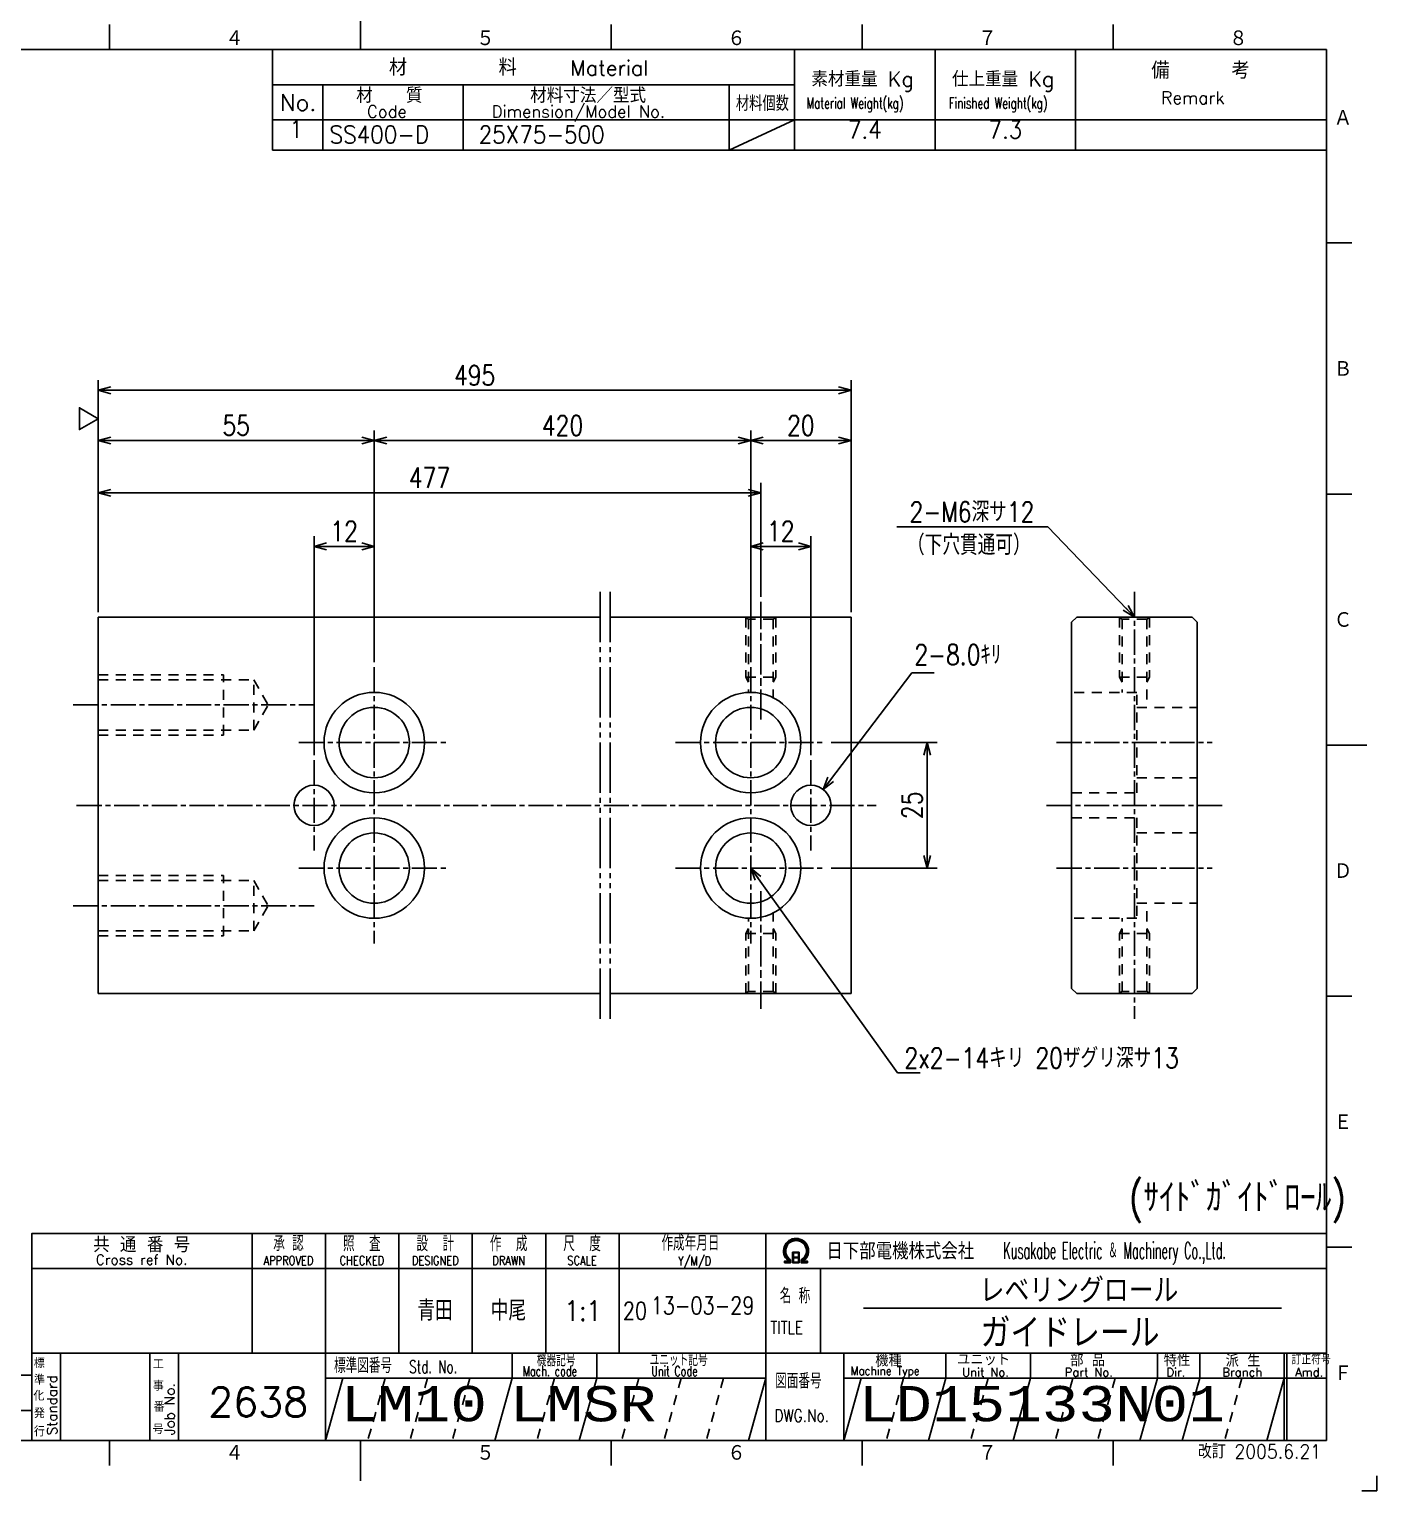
# Model space of a CAD drawing. Extents: x 0 to 420, y 0 to 594.
# Drawn here: x 151.5 to 420, y 0 to 291.1 of the extents above; entities that cross this region are included whole.
import ezdxf
from ezdxf.enums import TextEntityAlignment as Align

# ---------------------------------------------------------------- set-up
doc = ezdxf.new("R2010")
doc.units = 0
for name, pattern in [('AM_ISO08W050x2', [9, 6, -0.75, 1.5, -0.75]), ('GEN3A', [3.5, 2, -1.5]), ('GEN4A', [15, 10, -1, 1, -1, 1, -1]), ('GEN7A', [7.5, 5, -0.75, 1, -0.75]), ('HIDDEN2', [3.5, 2, -1.5])]:
    doc.linetypes.add(name, pattern=pattern)
doc.layers.get('0').update_dxf_attribs({"linetype": 'CONTINUOUS'})
doc.layers.get('DEFPOINTS').update_dxf_attribs({"linetype": 'CONTINUOUS'})
for name, color, linetype in [('2', 5, 'CONTINUOUS'), ('3A', 6, 'GEN3A'), ('4', 3, 'CONTINUOUS'), ('4A', 3, 'GEN4A'), ('5', 3, 'CONTINUOUS'), ('6', 52, 'CONTINUOUS'), ('7A', 4, 'GEN7A'), ('8', 1, 'CONTINUOUS'), ('9', 3, 'HIDDEN2'), ('RAHM2', 1, 'CONTINUOUS'), ('RAHM3', 52, 'CONTINUOUS')]:
    doc.layers.add(name, color=color, linetype=linetype)
doc.layers.add('AM_5', color=92, linetype='CONTINUOUS', lineweight=25)
doc.styles.add('DIMENSION', font='monotxt.shx', dxfattribs={"bigfont": 'bigfont.shx'})
doc.styles.get("Standard").update_dxf_attribs({"font": 'romans.shx', "width": 0.8, "bigfont": 'extfont.shx'})
doc.dimstyles.new('GEN-ISO', dxfattribs={"dimtxt": 4, "dimasz": 2.5, "dimexe": 2, "dimexo": 1, "dimgap": 1, "dimtad": 3, "dimdec": 3, "dimrnd": 0.001, "dimdsep": 46, "dimtxsty": 'Standard', "dimblk": 'OPEN30', "dimcen": 0, "dimclrt": 52, "dimadec": 0, "dimazin": 0, "dimtp": 0.1, "dimtm": 0.1, "dimtfac": 0.6, "dimtdec": 3, "dimtmove": 0, "dimatfit": 3, "dimldrblk": 'OPEN30', "dimfxl": 1, "dimarcsym": 0})
doc.dimstyles.new('GEN-ISO$0', dxfattribs={"dimtxt": 4, "dimasz": 2.5, "dimexe": 2, "dimexo": 1, "dimgap": 1, "dimtad": 3, "dimdec": 3, "dimrnd": 0.001, "dimdsep": 46, "dimtxsty": 'Standard', "dimblk": 'OPEN30', "dimcen": 0, "dimclrt": 52, "dimadec": 0, "dimazin": 0, "dimtp": 0.1, "dimtm": 0.1, "dimtfac": 0.6, "dimtdec": 3, "dimtmove": 0, "dimatfit": 3, "dimldrblk": 'OPEN30', "dimfxl": 1, "dimarcsym": 0})

# ---------------------------------------------------------------- blocks, each defined once
blk = doc.blocks.new('1A3ﾌﾞﾋﾝ')
at = {"layer": 'RAHM2', "color": 5, "linetype": 'Continuous'}
for p, q in [((217.5, 295), (217.5, 287)), ((167.5, 292), (167.5, 287)), ((267.5, 292), (267.5, 287)), ((317.5, 292), (317.5, 287)), ((367.5, 292), (367.5, 287)), ((410, 287), (25, 287)), ((410, 10), (410, 287)), ((410, 248.5), (415, 248.5)), ((410, 198.5), (415, 198.5)), ((410, 148.5), (418, 148.5)), ((410, 98.5), (415, 98.5)), ((410, 48.5), (415, 48.5)), ((25, 10), (410, 10)), ((217.5, 2), (217.5, 10)), ((267.5, 5), (267.5, 10)), ((317.5, 5), (317.5, 10)), ((367.5, 5), (367.5, 10)), ((420, 3), (420, 0)), ((420, 0), (417, 0))]:
    blk.add_line(p, q, dxfattribs=at)
at = {"layer": 'RAHM2', "color": 7, "linetype": 'Continuous'}
for p, q in [((200, 267), (200, 287)), ((304, 287), (304, 267)), ((332, 267), (332, 287)), ((360, 287), (360, 267)), ((200, 280), (304, 280)), ((210, 267), (210, 280)), ((238, 280), (238, 267)), ((291, 280), (291, 267)), ((200, 273), (410, 273)), ((304, 273), (291, 267)), ((200, 267), (410, 267)), ((195.93, 51.26), (195.93, 27.42)), ((210.55, 51.26), (210.55, 10)), ((225.18, 51.26), (225.18, 27.42)), ((239.8, 51.26), (239.8, 27.42)), ((254.43, 51.26), (254.43, 27.42)), ((269.05, 51.26), (269.05, 27.42)), ((298.3, 51.26), (298.3, 10)), ((152.05, 44.26), (410, 44.26)), ((269.05, 44.26), (269.05, 27.42)), ((298.3, 44.26), (298.3, 44.26)), ((309.17, 44.26), (309.17, 27.42)), ((152.05, 27.42), (410, 27.42)), ((157.77, 27.42), (157.77, 10)), ((175.59, 27.42), (175.59, 10)), ((181.3, 27.42), (181.3, 10)), ((247.73, 27.42), (247.73, 22.42)), ((264.59, 27.42), (264.59, 22.42)), ((313.83, 27.42), (313.83, 10)), ((334.15, 27.42), (334.15, 22.42)), ((351, 27.42), (351, 22.42)), ((376.29, 27.42), (376.29, 22.42)), ((384.72, 27.42), (384.72, 22.42)), ((401.57, 10), (401.57, 27.42)), ((402.07, 10), (402.07, 27.42)), ((100, 23), (152.05, 23)), ((210.55, 22.42), (298.3, 22.42)), ((313.83, 22.42), (410, 22.42)), ((100, 16), (152.05, 16)), ((167.5, 5), (167.5, 10))]:
    blk.add_line(p, q, dxfattribs=at)
at = {"layer": 'RAHM2', "color": 3, "linetype": 'Continuous'}
for p, q in [((317.73, 36.35), (401.03, 36.35)), ((214.02, 22.42), (210.55, 10)), ((247.73, 22.42), (244.26, 10)), ((264.59, 22.42), (261.12, 10)), ((298.3, 22.42), (294.83, 10)), ((334.15, 22.42), (330.68, 10)), ((351, 22.42), (347.54, 10)), ((376.29, 22.42), (372.82, 10)), ((384.72, 22.42), (381.25, 10))]:
    blk.add_line(p, q, dxfattribs=at)
at = {"layer": 'RAHM2', "color": 3, "linetype": 'GEN3A'}
for p, q in [((222.44, 22.42), (218.98, 10)), ((230.87, 22.42), (227.41, 10)), ((239.3, 22.42), (235.84, 10)), ((256.16, 22.42), (252.69, 10)), ((273.01, 22.42), (269.55, 10)), ((281.44, 22.42), (277.98, 10)), ((289.87, 22.42), (286.41, 10)), ((325.72, 22.42), (322.25, 10)), ((342.57, 22.42), (339.11, 10)), ((359.43, 22.42), (355.97, 10)), ((367.86, 22.42), (364.39, 10)), ((393.14, 22.42), (389.68, 10))]:
    blk.add_line(p, q, dxfattribs=at)
at = {"layer": 'RAHM2', "color": 5, "linetype": 'Continuous'}
blk.add_lwpolyline([(410, 51.26), (152.05, 51.26), (152.05, 10)], dxfattribs=at)
at = {"layer": 'RAHM2', "color": 7, "linetype": 'Continuous'}
for points in [[(303.62, 47.51), (303.62, 45.4), (304.92, 45.4), (304.92, 47.51), (303.62, 47.51)], [(303.77, 47.36), (303.77, 46.53), (304.77, 46.53), (304.77, 47.36), (303.77, 47.36)], [(302.02, 45.4), (303.22, 45.4), (303.22, 46.01)], [(302.02, 45.58), (302.97, 45.58), (302.97, 45.91)], [(302.72, 45.82), (302.72, 45.75), (302.02, 45.75), (302.02, 45.4)], [(304.77, 46.38), (304.77, 45.55), (303.77, 45.55), (303.77, 46.38), (304.77, 46.38)], [(305.32, 45.98), (305.32, 45.4), (306.58, 45.4), (306.58, 45.75), (305.85, 45.75), (305.85, 45.8)], [(305.57, 45.87), (305.57, 45.58), (306.58, 45.58)]]:
    blk.add_lwpolyline(points, dxfattribs=at)
at = {"layer": 'RAHM2', "color": 3, "linetype": 'Continuous'}
for points in [[(317.29, 22.42), (313.83, 10)], [(401.57, 22.42), (401.57, 22.42), (398.11, 10)]]:
    blk.add_lwpolyline(points, dxfattribs=at)
at = {"layer": 'RAHM2', "color": 7, "linetype": 'Continuous'}
for radius, start, end in [(2.5, 308.2706, 230.8952), (2.28, 303.9949, 234.4013), (2.06, 299.8294, 238.4756)]:
    blk.add_arc((304.3, 47.76), radius, start, end, dxfattribs=at)
at = {"layer": '4', "width": 0.9}
blk.add_text('改訂 2005.6.21', height=2.8, dxfattribs=at).set_placement((408.91, 6.44), align=Align.RIGHT)
at = {"layer": 'RAHM2', "color": 5, "linetype": 'Continuous'}
for s, p in [('４', (190.6, 287.58)), ('５', (240.6, 287.58)), ('６', (290.6, 287.58)), ('７', (340.6, 287.58)), ('８', (390.6, 287.58)), ('Ａ', (411.44, 271.74)), ('Ｂ', (411.44, 221.74)), ('Ｃ', (411.44, 171.74)), ('Ｄ', (411.44, 121.74)), ('Ｅ', (411.44, 71.74)), ('Ｆ', (411.44, 21.74)), ('４', (190.6, 5.87)), ('５', (240.6, 5.87)), ('６', (290.6, 5.87)), ('７', (340.6, 5.87))]:
    blk.add_text(s, height=3.31, dxfattribs=at).set_placement(p)
at = {"layer": 'RAHM2', "color": 7, "linetype": 'Continuous'}
for s, height, p in [('材\u3000\u3000\u3000\u3000\u3000料', 3.311, (223.18, 281.82)), ('Material', 3, (259.34, 281.82)), ('素材重量 Kg', 3, (307.35, 279.63)), ('仕上重量 Kg', 3, (335.35, 279.63)), ('備     考', 3.311, (375.08, 281.21)), ('材\u3000\u3000質', 3, (216.68, 276.39)), ('材料寸法／型式', 3, (251.33, 276.39)), ('No.', 3.311, (201.5, 274.82)), ('Remark', 2.5, (377.03, 276.16)), ('Code', 2.4, (218.82, 273.45)), ('Dimension/Model No.', 2.4, (243.65, 273.45)), ('標', 2, (152.44, 24.43)), ('機種', 2.4, (320.08, 24.76)), ('ユニット', 2.4, (336.39, 24.96)), ('部 品', 2.4, (358.93, 24.79)), ('特性', 2.4, (377.55, 24.78)), ('派 生', 2.4, (389.89, 24.72)), ('準', 2, (152.47, 21.11)), ('工', 2, (176.15, 24.24)), ('Unit No.', 1.7, (337.39, 22.76)), ('Part No.', 1.7, (357.81, 22.76)), ('Dir.', 1.7, (378.09, 22.76)), ('Branch', 1.7, (389.24, 22.76)), ('Amd.', 1.7, (403.74, 22.76)), ('事', 2, (176.17, 19.92)), ('化', 2, (152.37, 17.95)), ('番', 2, (176.31, 15.76)), ('発', 2, (152.46, 14.47)), ('行', 2, (152.46, 10.82)), ('号', 2, (176.11, 11.28))]:
    blk.add_text(s, height=height, dxfattribs=at).set_placement(p)
for s, height, width, p in [('材料個数', 3, 0.8, (292.32, 274.79)), ('Material Weight(kg)', 2.2, 0.68, (306.37, 275.25)), ('Finished Weight(kg)', 2.2, 0.68, (334.74, 275.25)), ('作成年月日', 3, 0.7, (277.49, 47.82)), ('Kusakabe Electric ＆ Machinery Co.,Ltd.', 3.3108, 0.5, (345.56, 46.19)), ('Y/M/D', 1.8, 0.8, (280.79, 44.87)), ('名 称', 3, 0.7, (301.06, 37.33)), ('20', 3.5, 0.8, (269.81, 34.08)), ('TITLE', 2.5, 0.8, (299.18, 31.25)), ('標準図番号', 3, 0.7, (212.26, 23.44)), ('機器記号', 2.5, 0.7, (252.65, 24.77)), ('ユニット記号', 2.5, 0.7, (275.14, 24.85)), ('訂正符号', 2, 0.7, (403.01, 25.16)), ('Std. No.', 2.5, 0.7, (227.23, 23.44)), ('Mach. code', 2, 0.7, (249.86, 22.83)), ('Unit Code', 2, 0.7, (275.45, 22.83)), ('図面番号', 3, 0.7, (300.15, 20.37)), ('Machine Type', 1.7, 0.9, (315.15, 23.05))]:
    blk.add_text(s, height=height, dxfattribs=dict(at, width=width)).set_placement(p)
for s, height, p in [('共 通 番 号', 3, (173.93, 49.14)), ('Cross ref No.', 2, (173.93, 46.01))]:
    blk.add_text(s, height=height, dxfattribs=at).set_placement(p, align=Align.MIDDLE)
for s, height, width, p in [('承 認', 3, 0.7, (203.18, 49.35)), ('照  査', 3, 0.7, (217.8, 49.35)), ('設  計', 3, 0.7, (232.43, 49.35)), ('作  成', 3, 0.7, (247.05, 49.35)), ('尺  度', 3, 0.7, (261.67, 49.35)), ('APPROVED', 1.8, 0.8, (203.18, 45.85)), ('CHECKED', 1.8, 0.8, (217.8, 45.85)), ('DESIGNED', 1.8, 0.8, (232.43, 45.85)), ('DRAWN', 1.8, 0.8, (247.05, 45.85)), ('SCALE', 1.8, 0.8, (261.67, 45.85)), ('DWG.No.', 2.5, 0.8, (305.41, 14.96))]:
    blk.add_text(s, height=height, dxfattribs=dict(at, width=width)).set_placement(p, align=Align.MIDDLE)
at = {"layer": 'RAHM2', "color": 7, "linetype": 'Continuous', "width": 0.844147}
blk.add_text('日下部電機株式会社', height=3.311, dxfattribs=at).set_placement((310.35, 46.06), (339.79, 46.06), align=Align.FIT)
at = {"layer": 'RAHM2', "color": 7, "linetype": 'Continuous'}
for s, p in [('Standard', (157.07, 11.05)), ('Job No.', (180.5, 11.05))]:
    blk.add_text(s, height=2, rotation=90, dxfattribs=at).set_placement(p)
at = {"layer": 'RAHM2', "color": 5, "linetype": 'Continuous', "width": 0.7}
for tag, p in [('HEADER3', (35, 274.01)), ('HEADER4', (54.75, 274)), ('HEADER15', (74.49, 274)), ('HEADER16', (94.43, 274))]:
    blk.add_attdef(tag, text='', height=6, dxfattribs=at).set_placement(p, align=Align.MIDDLE)
at = {"layer": 'RAHM2', "color": 7, "linetype": 'Continuous'}
blk.add_attdef('HEADER5', text='', height=2.5, dxfattribs=at).set_placement((63.69, 267.1), align=Align.BOTTOM_RIGHT)
for tag, height, width, p in [('HEADER25', 3.2, 0.63, (46.91, 40.38)), ('HEADER23', 3.33, 0.8, (71.4, 40.2)), ('HEADER24', 3.5, 0.8, (92.57, 40.22)), ('HEADER1', 5, 0.9, (359.12, 40.15)), ('HEADER7', 5, 0.8, (174.38, 35.8)), ('GEN-TITLE-SCA', 4, 0.85, (261.79, 35.85)), ('HEADER22', 3.2, 0.63, (46.91, 33.38)), ('HEADER21', 3.5, 0.8, (92.57, 33.22)), ('HEADER20', 3.33, 0.8, (71.4, 33.2)), ('HEADER2', 6, 0.9, (358.89, 31.68)), ('HEADER19', 3.2, 0.63, (46.91, 26.38)), ('HEADER17', 3.33, 0.8, (71.4, 26.2)), ('HEADER18', 3.5, 0.8, (92.57, 26.22)), ('HEADER11', 3.2, 0.63, (46.91, 19.38)), ('HEADER9', 3.33, 0.8, (71.4, 19.2)), ('HEADER10', 3.5, 0.8, (92.57, 19.22)), ('HEADER14', 3.31, 0.8, (126.54, 12.82))]:
    blk.add_attdef(tag, text='', height=height, dxfattribs=dict(at, width=width)).set_placement(p, align=Align.MIDDLE)
for tag, p in [('HEADER27', (232.45, 36.09)), ('HEADER26', (247.07, 36.09))]:
    blk.add_attdef(tag, text='', height=4, dxfattribs=at).set_placement(p, align=Align.MIDDLE)
at = {"layer": 'RAHM2', "color": 7, "linetype": 'Continuous', "width": 0.8}
blk.add_attdef('GEN-TITLE-DAT', text='', height=3.5, dxfattribs=at).set_placement((275.35, 34.1), align=Align.BOTTOM_LEFT)
at = {"layer": 'RAHM2', "color": 5, "linetype": 'Continuous'}
blk.add_attdef('HEADER6', text='', height=5.8, dxfattribs=at).set_placement((207.09, 13.03), align=Align.BOTTOM_RIGHT)
at = {"layer": 'RAHM2', "color": 5, "linetype": 'Continuous', "style": 'DIMENSION', "width": 1.2}
for tag, p in [('HEADER13', (213.56, 11.75)), ('HEADER12', (247.26, 11.72)), ('GEN-TITLE-DWG', (316.79, 11.74))]:
    blk.add_attdef(tag, text='', height=7.02, dxfattribs=at).set_placement(p, align=Align.BOTTOM_LEFT)
at = {"layer": 'RAHM2', "color": 5, "linetype": 'Continuous', "style": 'DIMENSION'}
blk.add_attdef('HEADER8', text='', height=7.02, dxfattribs=at).set_placement((408.58, 11.71), align=Align.BOTTOM_RIGHT)
blk = doc.blocks.new('STDBUHIN')
at = {"color": 7}
for p, q in [((0, 0), (0, -6)), ((10, 0), (10, -6)), ((38, 0), (38, -6)), ((91, 0), (91, -6)), ((104, 0), (104, -6)), ((132, 0), (132, -6)), ((160, 0), (160, -6)), ((0, -6), (210, -6))]:
    blk.add_line(p, q, dxfattribs=at)
at = {"layer": 'RAHM3', "color": 7, "width": 0.9}
for tag, p in [('1GENST', (4.710911, -4.609434)), ('4GENST', (96.434633, -4.658422)), ('5GENST', (118, -4.729)), ('6GENST', (146, -4.729))]:
    blk.add_attdef(tag, text='', height=3.5, dxfattribs=at).set_placement(p, align=Align.BOTTOM_CENTER)
at = {"layer": 'RAHM3', "color": 7}
for tag, p, width in [('2GENST', (11.373533, -4.658422), 0.8), ('3GENST', (41.070972, -4.658422), 0.8), ('7GENST', (162.759538, -4.671383), 0.9)]:
    blk.add_attdef(tag, p, '', height=3.5, dxfattribs=dict(at, width=width))
blk = doc.blocks.new('_Open30')
at = {"color": 0, "linetype": 'ByBlock', "lineweight": -2}
for p, q in [((-1, 0.27), (0, 0)), ((0, 0), (-1, -0.27)), ((0, 0), (-1, 0))]:
    blk.add_line(p, q, dxfattribs=at)
blk = doc.blocks.new('*D15')
at = {"layer": '5', "color": 0, "lineweight": -2, "transparency": 16777216}
for p, q in [((165.27, 175), (165.27, 211.15)), ((220.27, 165), (220.27, 211.15)), ((217.77, 209.15), (167.77, 209.15))]:
    blk.add_line(p, q, dxfattribs=at)
at = {"layer": 'DEFPOINTS', "color": 0, "transparency": 16777216}
for p in [(165.27, 209.15), (165.27, 174), (220.27, 164)]:
    blk.add_point(p, dxfattribs=at)
at = {"layer": '5', "color": 0, "lineweight": -2, "transparency": 16777216, "xscale": 2.5, "yscale": 2.5, "zscale": 2.5, "rotation": 180}
blk.add_blockref('_Open30', (165.27, 209.15), dxfattribs=at)
at = {"layer": '5', "color": 0, "lineweight": -2, "transparency": 16777216, "xscale": 2.5, "yscale": 2.5, "zscale": 2.5}
blk.add_blockref('_Open30', (220.27, 209.15), dxfattribs=at)
at = {"layer": '5', "color": 52, "transparency": 16777216, "insert": (192.77, 212.15), "char_height": 4, "attachment_point": 5}
blk.add_mtext('55', dxfattribs=at)
blk = doc.blocks.new('*D16')
at = {"layer": '5', "color": 0, "lineweight": -2, "transparency": 16777216}
for p, q in [((208.27, 146.5), (208.27, 190.08)), ((220.27, 165), (220.27, 190.08)), ((210.77, 188.08), (217.77, 188.08))]:
    blk.add_line(p, q, dxfattribs=at)
at = {"layer": 'DEFPOINTS', "color": 0, "transparency": 16777216}
for p in [(220.27, 188.08), (220.27, 164), (208.27, 145.5)]:
    blk.add_point(p, dxfattribs=at)
at = {"layer": '5', "color": 0, "lineweight": -2, "transparency": 16777216, "xscale": 2.5, "yscale": 2.5, "zscale": 2.5, "rotation": 180}
blk.add_blockref('_Open30', (208.27, 188.08), dxfattribs=at)
at = {"layer": '5', "color": 0, "lineweight": -2, "transparency": 16777216, "xscale": 2.5, "yscale": 2.5, "zscale": 2.5}
blk.add_blockref('_Open30', (220.27, 188.08), dxfattribs=at)
at = {"layer": '5', "color": 52, "transparency": 16777216, "insert": (214.27, 191.08), "char_height": 4, "attachment_point": 5}
blk.add_mtext('12', dxfattribs=at)
blk = doc.blocks.new('*D17')
at = {"layer": '5', "color": 0, "lineweight": -2, "transparency": 16777216}
for p, q in [((220.27, 165), (220.27, 211.15)), ((295.27, 165), (295.27, 211.15)), ((222.77, 209.15), (292.77, 209.15))]:
    blk.add_line(p, q, dxfattribs=at)
at = {"layer": 'DEFPOINTS', "color": 0, "transparency": 16777216}
for p in [(295.27, 209.15), (220.27, 164), (295.27, 164)]:
    blk.add_point(p, dxfattribs=at)
at = {"layer": '5', "color": 0, "lineweight": -2, "transparency": 16777216, "xscale": 2.5, "yscale": 2.5, "zscale": 2.5, "rotation": 180}
blk.add_blockref('_Open30', (220.27, 209.15), dxfattribs=at)
at = {"layer": '5', "color": 0, "lineweight": -2, "transparency": 16777216, "xscale": 2.5, "yscale": 2.5, "zscale": 2.5}
blk.add_blockref('_Open30', (295.27, 209.15), dxfattribs=at)
at = {"layer": '5', "color": 52, "transparency": 16777216, "insert": (257.77, 212.15), "char_height": 4, "attachment_point": 5}
blk.add_mtext('420', dxfattribs=at)
blk = doc.blocks.new('*D18')
at = {"layer": '5', "color": 0, "lineweight": -2, "transparency": 16777216}
for p, q in [((295.27, 165), (295.27, 211.15)), ((315.27, 175), (315.27, 211.15)), ((297.77, 209.15), (312.77, 209.15))]:
    blk.add_line(p, q, dxfattribs=at)
at = {"layer": 'DEFPOINTS', "color": 0, "transparency": 16777216}
for p in [(315.27, 209.15), (315.27, 174), (295.27, 164)]:
    blk.add_point(p, dxfattribs=at)
at = {"layer": '5', "color": 0, "lineweight": -2, "transparency": 16777216, "xscale": 2.5, "yscale": 2.5, "zscale": 2.5, "rotation": 180}
blk.add_blockref('_Open30', (295.27, 209.15), dxfattribs=at)
at = {"layer": '5', "color": 0, "lineweight": -2, "transparency": 16777216, "xscale": 2.5, "yscale": 2.5, "zscale": 2.5}
blk.add_blockref('_Open30', (315.27, 209.15), dxfattribs=at)
at = {"layer": '5', "color": 52, "transparency": 16777216, "insert": (305.27, 212.15), "char_height": 4, "attachment_point": 5}
blk.add_mtext('20', dxfattribs=at)
blk = doc.blocks.new('*D19')
at = {"layer": '5', "color": 0, "lineweight": -2, "transparency": 16777216}
for p, q in [((295.27, 165), (295.27, 190.08)), ((307.27, 146.5), (307.27, 190.08)), ((297.77, 188.08), (304.77, 188.08))]:
    blk.add_line(p, q, dxfattribs=at)
at = {"layer": 'DEFPOINTS', "color": 0, "transparency": 16777216}
for p in [(307.27, 188.08), (295.27, 164), (307.27, 145.5)]:
    blk.add_point(p, dxfattribs=at)
at = {"layer": '5', "color": 0, "lineweight": -2, "transparency": 16777216, "xscale": 2.5, "yscale": 2.5, "zscale": 2.5, "rotation": 180}
blk.add_blockref('_Open30', (295.27, 188.08), dxfattribs=at)
at = {"layer": '5', "color": 0, "lineweight": -2, "transparency": 16777216, "xscale": 2.5, "yscale": 2.5, "zscale": 2.5}
blk.add_blockref('_Open30', (307.27, 188.08), dxfattribs=at)
at = {"layer": '5', "color": 52, "transparency": 16777216, "insert": (301.27, 191.08), "char_height": 4, "attachment_point": 5}
blk.add_mtext('12', dxfattribs=at)
blk = doc.blocks.new('*D20')
at = {"layer": '5', "color": 0, "lineweight": -2, "transparency": 16777216}
for p, q in [((165.27, 175), (165.27, 221.15)), ((312.77, 219.15), (167.77, 219.15)), ((315.27, 175), (315.27, 221.15))]:
    blk.add_line(p, q, dxfattribs=at)
at = {"layer": 'DEFPOINTS', "color": 0, "transparency": 16777216}
for p in [(165.27, 219.15), (165.27, 174), (315.27, 174)]:
    blk.add_point(p, dxfattribs=at)
at = {"layer": '5', "color": 0, "lineweight": -2, "transparency": 16777216, "xscale": 2.5, "yscale": 2.5, "zscale": 2.5, "rotation": 180}
blk.add_blockref('_Open30', (165.27, 219.15), dxfattribs=at)
at = {"layer": '5', "color": 0, "lineweight": -2, "transparency": 16777216, "xscale": 2.5, "yscale": 2.5, "zscale": 2.5}
blk.add_blockref('_Open30', (315.27, 219.15), dxfattribs=at)
at = {"layer": '5', "color": 52, "transparency": 16777216, "insert": (240.27, 222.15), "char_height": 4, "attachment_point": 5}
blk.add_mtext('495', dxfattribs=at)
blk = doc.blocks.new('*D21')
at = {"layer": '5', "color": 0, "lineweight": -2, "transparency": 16777216}
for p, q in [((311.27, 149), (332.41, 149)), ((330.41, 126.5), (330.41, 146.5)), ((311.27, 124), (332.41, 124))]:
    blk.add_line(p, q, dxfattribs=at)
at = {"layer": 'DEFPOINTS', "color": 0, "transparency": 16777216}
for p in [(310.27, 149), (330.41, 149), (310.27, 124)]:
    blk.add_point(p, dxfattribs=at)
at = {"layer": '5', "color": 0, "lineweight": -2, "transparency": 16777216, "xscale": 2.5, "yscale": 2.5, "zscale": 2.5}
for p, rotation in [((330.41, 149), 90), ((330.41, 124), 270)]:
    blk.add_blockref('_Open30', p, dxfattribs=dict(at, rotation=rotation))
at = {"layer": '5', "color": 52, "transparency": 16777216, "insert": (327.41, 136.5), "char_height": 4, "attachment_point": 5, "rotation": 90}
blk.add_mtext('25', dxfattribs=at)
blk = doc.blocks.new('*D23')
at = {"layer": 'AM_5', "color": 0, "lineweight": -2, "transparency": 16777216}
for p, q in [((165.27, 175), (165.27, 200.75)), ((167.77, 198.75), (294.77, 198.75)), ((297.27, 178), (297.27, 200.75))]:
    blk.add_line(p, q, dxfattribs=at)
at = {"layer": 'DEFPOINTS', "color": 0, "transparency": 16777216}
for p in [(297.27, 198.75), (297.27, 177), (165.27, 174)]:
    blk.add_point(p, dxfattribs=at)
at = {"layer": 'AM_5', "color": 0, "lineweight": -2, "transparency": 16777216, "xscale": 2.5, "yscale": 2.5, "zscale": 2.5, "rotation": 180}
blk.add_blockref('_Open30', (165.27, 198.75), dxfattribs=at)
at = {"layer": 'AM_5', "color": 0, "lineweight": -2, "transparency": 16777216, "xscale": 2.5, "yscale": 2.5, "zscale": 2.5}
blk.add_blockref('_Open30', (297.27, 198.75), dxfattribs=at)
at = {"layer": 'AM_5', "color": 52, "transparency": 16777216, "insert": (231.27, 201.75), "char_height": 4, "attachment_point": 5}
blk.add_mtext('477', dxfattribs=at)

msp = doc.modelspace()

# ---------------------------------------------------------------- linework, layer by layer
at = {"layer": '2'}
for p, q in [((165.2653, 174.0013), (165.2653, 99.0013)), ((265.2653, 174.0013), (165.2653, 174.0013)), ((315.2653, 174.0013), (267.2653, 174.0013)), ((315.2653, 99.0013), (315.2653, 174.0013)), ((360.2093, 174.0013), (359.2093, 173.0013)), ((359.2093, 173.0013), (359.2093, 100.0013)), ((383.2093, 174.0013), (360.2093, 174.0013)), ((383.2093, 174.0013), (384.2093, 173.0013)), ((384.2093, 100.0013), (384.2093, 173.0013)), ((165.2653, 99.0013), (265.2653, 99.0013)), ((267.2653, 99.0013), (315.2653, 99.0013)), ((359.2093, 100.0013), (360.2093, 99.0013)), ((360.2093, 99.0013), (359.2093, 100.0013)), ((360.2093, 99.0013), (383.2093, 99.0013)), ((383.2093, 99.0013), (360.2093, 99.0013)), ((383.2093, 99.0013), (384.2093, 100.0013))]:
    msp.add_line(p, q, dxfattribs=at)
for centre, radius in [((220.2653, 149.0013), 10), ((295.2653, 149.0013), 10), ((220.2653, 149.0013), 7), ((295.2653, 149.0013), 7), ((208.2653, 136.5013), 4), ((307.2653, 136.5013), 4), ((220.2653, 124.0013), 10), ((295.2653, 124.0013), 10), ((220.2653, 124.0013), 7), ((295.2653, 124.0013), 7)]:
    msp.add_circle(centre, radius, dxfattribs=at)
at = {"layer": '3A'}
for p, q in [((294.8066, 173.6022), (294.1153, 174.0013)), ((294.2653, 173.9147), (294.2653, 162.0013)), ((294.8066, 173.6022), (294.8066, 158.9908)), ((299.7241, 173.6022), (294.8066, 173.6022)), ((299.7241, 173.6022), (300.4153, 174.0013)), ((299.7241, 173.6022), (299.7241, 158.0013)), ((300.2653, 173.9147), (300.2653, 162.0013)), ((369.2506, 173.6022), (368.5593, 174.0013)), ((368.7093, 173.9147), (368.7093, 162.0013)), ((369.2506, 173.6022), (369.2506, 158.9908)), ((374.168, 173.6022), (369.2506, 173.6022)), ((374.168, 173.6022), (374.8593, 174.0013)), ((374.168, 173.6022), (374.168, 156.1026)), ((374.7093, 173.9147), (374.7093, 162.0013)), ((294.2653, 162.0013), (294.8066, 161.0013)), ((294.2653, 162.0013), (300.2653, 162.0013)), ((300.2653, 162.0013), (299.7241, 161.0013)), ((368.7093, 162.0013), (369.2506, 161.0013)), ((368.7093, 162.0013), (374.7093, 162.0013)), ((374.7093, 162.0013), (374.168, 161.0013)), ((299.6242, 158.0013), (299.7241, 158.0013)), ((299.6783, 157.9749), (299.7241, 158.0013)), ((372.2093, 159.0013), (359.2093, 159.0013)), ((372.2093, 139.0013), (372.2093, 159.0013)), ((372.2093, 156.0013), (384.2093, 156.0013)), ((372.2093, 142.0013), (384.2093, 142.0013)), ((359.2093, 139.0013), (372.2093, 139.0013)), ((359.2093, 134.0013), (372.2093, 134.0013)), ((372.2093, 134.0013), (372.2093, 114.0013)), ((372.2093, 131.0013), (384.2093, 131.0013)), ((372.2093, 117.0013), (384.2093, 117.0013)), ((374.168, 99.4004), (374.168, 116.9001)), ((294.8066, 99.4004), (294.8066, 114.0118)), ((299.6242, 115.0013), (299.7241, 115.0013)), ((299.6783, 115.0277), (299.7241, 115.0013)), ((299.7241, 99.4004), (299.7241, 115.0013)), ((372.2093, 114.0013), (359.2093, 114.0013)), ((369.2506, 99.4004), (369.2506, 114.0118)), ((294.2653, 111.0013), (294.8066, 112.0013)), ((294.2653, 99.0879), (294.2653, 111.0013)), ((294.2653, 111.0013), (300.2653, 111.0013)), ((300.2653, 111.0013), (299.7241, 112.0013)), ((300.2653, 99.0879), (300.2653, 111.0013)), ((368.7093, 111.0013), (369.2506, 112.0013)), ((368.7093, 99.0879), (368.7093, 111.0013)), ((368.7093, 111.0013), (374.7093, 111.0013)), ((374.7093, 111.0013), (374.168, 112.0013)), ((374.7093, 99.0879), (374.7093, 111.0013)), ((294.8066, 99.4004), (294.1153, 99.0013)), ((299.7241, 99.4004), (294.8066, 99.4004)), ((299.7241, 99.4004), (300.4153, 99.0013)), ((369.2506, 99.4004), (368.5593, 99.0013)), ((374.168, 99.4004), (369.2506, 99.4004)), ((374.168, 99.4004), (374.8593, 99.0013))]:
    msp.add_line(p, q, dxfattribs=at)
at = {"layer": '4A'}
for p, q in [((265.2653, 179.0013), (265.2653, 94.0013)), ((267.2653, 179.0013), (267.2653, 94.0013))]:
    msp.add_line(p, q, dxfattribs=at)
at = {"layer": '7A'}
for p, q in [((371.7093, 179.0013), (371.7093, 94.0013)), ((220.2653, 164.0013), (220.2653, 109.0013)), ((295.2653, 164.0013), (295.2653, 109.0013)), ((160.2653, 156.5013), (208.2653, 156.5013)), ((205.2653, 149.0013), (235.2653, 149.0013)), ((280.2653, 149.0013), (310.2653, 149.0013)), ((356.2093, 149.0013), (387.2093, 149.0013)), ((208.2653, 145.5013), (208.2653, 127.5013)), ((307.2653, 145.5013), (307.2653, 127.5013)), ((160.979, 136.5013), (320.2653, 136.5013)), ((354.2093, 136.5013), (389.2093, 136.5013)), ((205.2653, 124.0013), (235.2653, 124.0013)), ((280.2653, 124.0013), (310.2653, 124.0013)), ((356.2093, 124.0013), (387.2093, 124.0013)), ((160.2653, 116.5013), (208.2653, 116.5013))]:
    msp.add_line(p, q, dxfattribs=at)
at = {"layer": '7A', "linetype": 'AM_ISO08W050x2'}
for p, q in [((297.2653, 153.5818), (297.2653, 177.0013)), ((297.2653, 119.4209), (297.2653, 96.0013))]:
    msp.add_line(p, q, dxfattribs=at)
at = {"layer": '8'}
msp.add_lwpolyline([(165.2653, 213.501), (161.5153, 211.336), (161.5153, 215.666), (165.2653, 213.501)], close=True, dxfattribs=at)
at = {"layer": '9'}
for p, q in [((165.2653, 162.5013), (190.2653, 162.5013)), ((165.2653, 161.5013), (196.2653, 161.5013)), ((190.2653, 150.5013), (190.2653, 162.5013)), ((196.2653, 151.5013), (196.2653, 161.5013)), ((196.2653, 161.5013), (199.1521, 156.5013)), ((196.2653, 151.5013), (199.1521, 156.5013)), ((165.2653, 151.5013), (196.2653, 151.5013)), ((165.2653, 150.5013), (190.2653, 150.5013)), ((165.2653, 122.5013), (190.2653, 122.5013)), ((190.2653, 110.5013), (190.2653, 122.5013)), ((165.2653, 121.5013), (196.2653, 121.5013)), ((196.2653, 111.5013), (196.2653, 121.5013)), ((196.2653, 121.5013), (199.1521, 116.5013)), ((196.2653, 111.5013), (199.1521, 116.5013)), ((165.2653, 111.5013), (196.2653, 111.5013)), ((165.2653, 110.5013), (190.2653, 110.5013))]:
    msp.add_line(p, q, dxfattribs=at)

# ---------------------------------------------------------------- block references
at = {"layer": '2'}
ref = msp.add_blockref('1A3ﾌﾞﾋﾝ', (0, 0), dxfattribs=at)
ref.add_attrib('GEN-TITLE-DWG', 'LD15133N01', dxfattribs={"layer": 'RAHM2', "color": 5, "linetype": 'Continuous', "height": 7.023, "style": 'DIMENSION', "width": 1.2}).set_placement((316.79, 11.7355), align=Align.BOTTOM_LEFT)
ref.add_attrib('GEN-TITLE-DAT', '13-03-29', dxfattribs={"layer": 'RAHM2', "color": 7, "linetype": 'Continuous', "height": 3.5, "width": 0.8}).set_placement((275.3535, 34.1023), align=Align.BOTTOM_LEFT)
ref.add_attrib('GEN-TITLE-SCA', '1:1', dxfattribs={"layer": 'RAHM2', "color": 7, "linetype": 'Continuous', "height": 4, "width": 0.85}).set_placement((261.7913, 35.8503), align=Align.MIDDLE)
ref.add_attrib('HEADER1', ' レベリングロール', dxfattribs={"layer": 'RAHM2', "color": 7, "linetype": 'Continuous', "height": 5, "width": 0.9}).set_placement((359.1225, 40.1474), align=Align.MIDDLE)
ref.add_attrib('HEADER2', 'ガイドレール', dxfattribs={"layer": 'RAHM2', "color": 7, "linetype": 'Continuous', "height": 6, "width": 0.9}).set_placement((358.8944, 31.6784), align=Align.MIDDLE)
ref.add_attrib('HEADER6', '2638', dxfattribs={"layer": 'RAHM2', "color": 5, "linetype": 'Continuous', "height": 5.8}).set_placement((207.0884, 13.0258), align=Align.BOTTOM_RIGHT)
ref.add_attrib('HEADER12', 'LMSR', dxfattribs={"layer": 'RAHM2', "color": 5, "linetype": 'Continuous', "height": 7.023, "style": 'DIMENSION', "width": 1.2}).set_placement((247.2582, 11.7195), align=Align.BOTTOM_LEFT)
ref.add_attrib('HEADER13', 'LM10', dxfattribs={"layer": 'RAHM2', "color": 5, "linetype": 'Continuous', "height": 7.023, "style": 'DIMENSION', "width": 1.2}).set_placement((213.5558, 11.7452), align=Align.BOTTOM_LEFT)
at = {"layer": 'RAHM2'}
ref = msp.add_blockref('STDBUHIN', (200, 273), dxfattribs=at)
ref.add_attrib('1GENST', '1', dxfattribs={"layer": 'RAHM3', "color": 7, "height": 3.5, "width": 0.9}).set_placement((204.711, 268.3906), align=Align.BOTTOM_CENTER)
ref.add_attrib('2GENST', 'SS400-D', (211.3736, 268.3416), dxfattribs={"layer": 'RAHM3', "color": 7, "height": 3.5, "width": 0.9})
ref.add_attrib('3GENST', '25X75-500', (241.071, 268.3416), dxfattribs={"layer": 'RAHM3', "color": 7, "height": 3.5, "width": 0.9})
ref.add_attrib('5GENST', '7.4', dxfattribs={"layer": 'RAHM3', "color": 7, "height": 3.5, "width": 0.9}).set_placement((318, 268.271), align=Align.BOTTOM_CENTER)
ref.add_attrib('6GENST', '7.3', dxfattribs={"layer": 'RAHM3', "color": 7, "height": 3.5, "width": 0.9}).set_placement((346, 268.271), align=Align.BOTTOM_CENTER)

# ---------------------------------------------------------------- texts
at = {"layer": '5', "color": 52, "char_height": 4}
for s, insert, attachment_point in [('2-M6深サ12', (326.9189, 194.9463), 4), ('（下穴貫通可）', (326.4098, 188.3289), 4), ('2-8.0ｷﾘ', (345.1998, 166.5004), 6), ('2x2-14キリ 20ザグリ深サ13', (325.8864, 86.1846), 4), ('青田', (228.8627, 35.8814), 4), ('中尾', (243.4871, 35.8814), 4)]:
    msp.add_mtext(s, dxfattribs=dict(at, insert=insert, attachment_point=attachment_point))
at = {"layer": '6', "width": 0.8}
msp.add_text('(ｻｲﾄﾞｶﾞｲﾄﾞﾛｰﾙ)', height=6, dxfattribs=at).set_placement((370.6276, 55.3713))

# ---------------------------------------------------------------- dimensions: what is measured, and where the dimension line sits
at = {"layer": '5'}
for base, p1, p2, text, picture, middle in [((165.2653, 219.1532), (315.2653, 174.0013), (165.2653, 174.0013), '495', '*D20', (240.2653, 222.1532)), ((295.2653, 209.1532), (220.2653, 164.0013), (295.2653, 164.0013), '420', '*D17', (257.7653, 212.1532))]:
    dim = msp.add_linear_dim(base=base, p1=p1, p2=p2, text=text, dimstyle='GEN-ISO', dxfattribs=at)
    dim.commit()
    dim.dimension.update_dxf_attribs({"geometry": picture, "text_midpoint": middle})
for base, p1, p2, picture, middle in [((165.2653, 209.1532), (220.2653, 164.0013), (165.2653, 174.0013), '*D15', (192.7653, 212.1532)), ((315.2653, 209.1532), (295.2653, 164.0013), (315.2653, 174.0013), '*D18', (305.2653, 212.1532)), ((220.2653, 188.0772), (208.2653, 145.5013), (220.2653, 164.0013), '*D16', (214.2653, 191.0772)), ((307.2653, 188.0772), (295.2653, 164.0013), (307.2653, 145.5013), '*D19', (301.2653, 191.0772))]:
    dim = msp.add_linear_dim(base=base, p1=p1, p2=p2, dimstyle='GEN-ISO', dxfattribs=at)
    dim.commit()
    dim.dimension.update_dxf_attribs({"geometry": picture, "text_midpoint": middle})
dim = msp.add_linear_dim(base=(330.4077, 149.0013), p1=(310.2653, 124.0013), p2=(310.2653, 149.0013), angle=90, dimstyle='GEN-ISO', dxfattribs=at)
dim.commit()
dim.dimension.update_dxf_attribs({"geometry": '*D21', "text_midpoint": (327.4077, 136.5013)})
at = {"layer": 'AM_5', "color": 3}
dim = msp.add_linear_dim(base=(297.2653, 198.7461), p1=(165.2653, 174.0013), p2=(297.2653, 177.0013), text='477', dimstyle='GEN-ISO$0', override={"dimtmove": 2}, dxfattribs=at)
dim.commit()
dim.dimension.update_dxf_attribs({"geometry": '*D23', "text_midpoint": (231.2653, 201.7461)})

# ---------------------------------------------------------------- leaders
at = {"layer": '5', "annotation_type": 0, "has_hookline": 1, "hookline_direction": 1, "text_width": 26.5752}
msp.add_leader([(371.7093, 174.0013), (354.4884, 191.9463), (351.9884, 191.9463)], dimstyle='GEN-ISO', dxfattribs=at)
at = {"layer": '5', "annotation_type": 0, "has_hookline": 1, "hookline_direction": 1, "horizontal_direction": (-1, 0, 0)}
msp.add_leader([(309.6891, 139.6834), (327.3495, 162.8692), (329.8495, 162.8692)], dimstyle='GEN-ISO', dxfattribs=at)
at = {"layer": '5', "annotation_type": 0, "has_hookline": 1, "hookline_direction": 0}
msp.add_leader([(295.2653, 124.0013), (324.5086, 83.2025), (327.0086, 83.2025)], dimstyle='GEN-ISO', dxfattribs=at)

doc.saveas('drawing.dxf')
